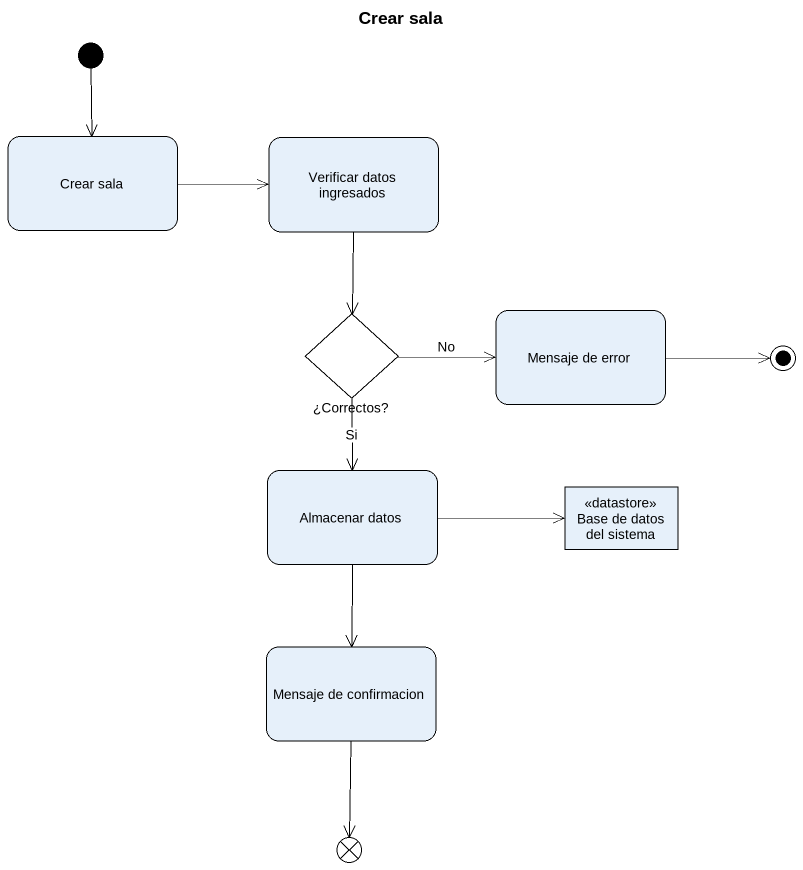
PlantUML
@startuml
title Crear sala
hide empty description
state "Crear sala" as Crear_sala
state "Verificar datos ingresados" as Verificar_datos_ingresados
state "¿Correctos?" as Correctos <<choice>>
state "Mensaje de error" as Mensaje_de_error
state "Almacenar datos" as Almacenar_datos
state "Base de datos del sistema" as Base_de_datos_del_sistema <<datastore>>
state "Mensaje de confirmacion" as Mensaje_de_confirmacion
state flowfinal1 <<end>>
[*] --> Crear_sala
Crear_sala -right-> Verificar_datos_ingresados
Verificar_datos_ingresados --> Correctos
Correctos -right-> Mensaje_de_error : No
Correctos --> Almacenar_datos : Si
Almacenar_datos -right-> Base_de_datos_del_sistema
Almacenar_datos --> Mensaje_de_confirmacion
Mensaje_de_confirmacion --> flowfinal1
Mensaje_de_error -right-> [*]
@enduml
